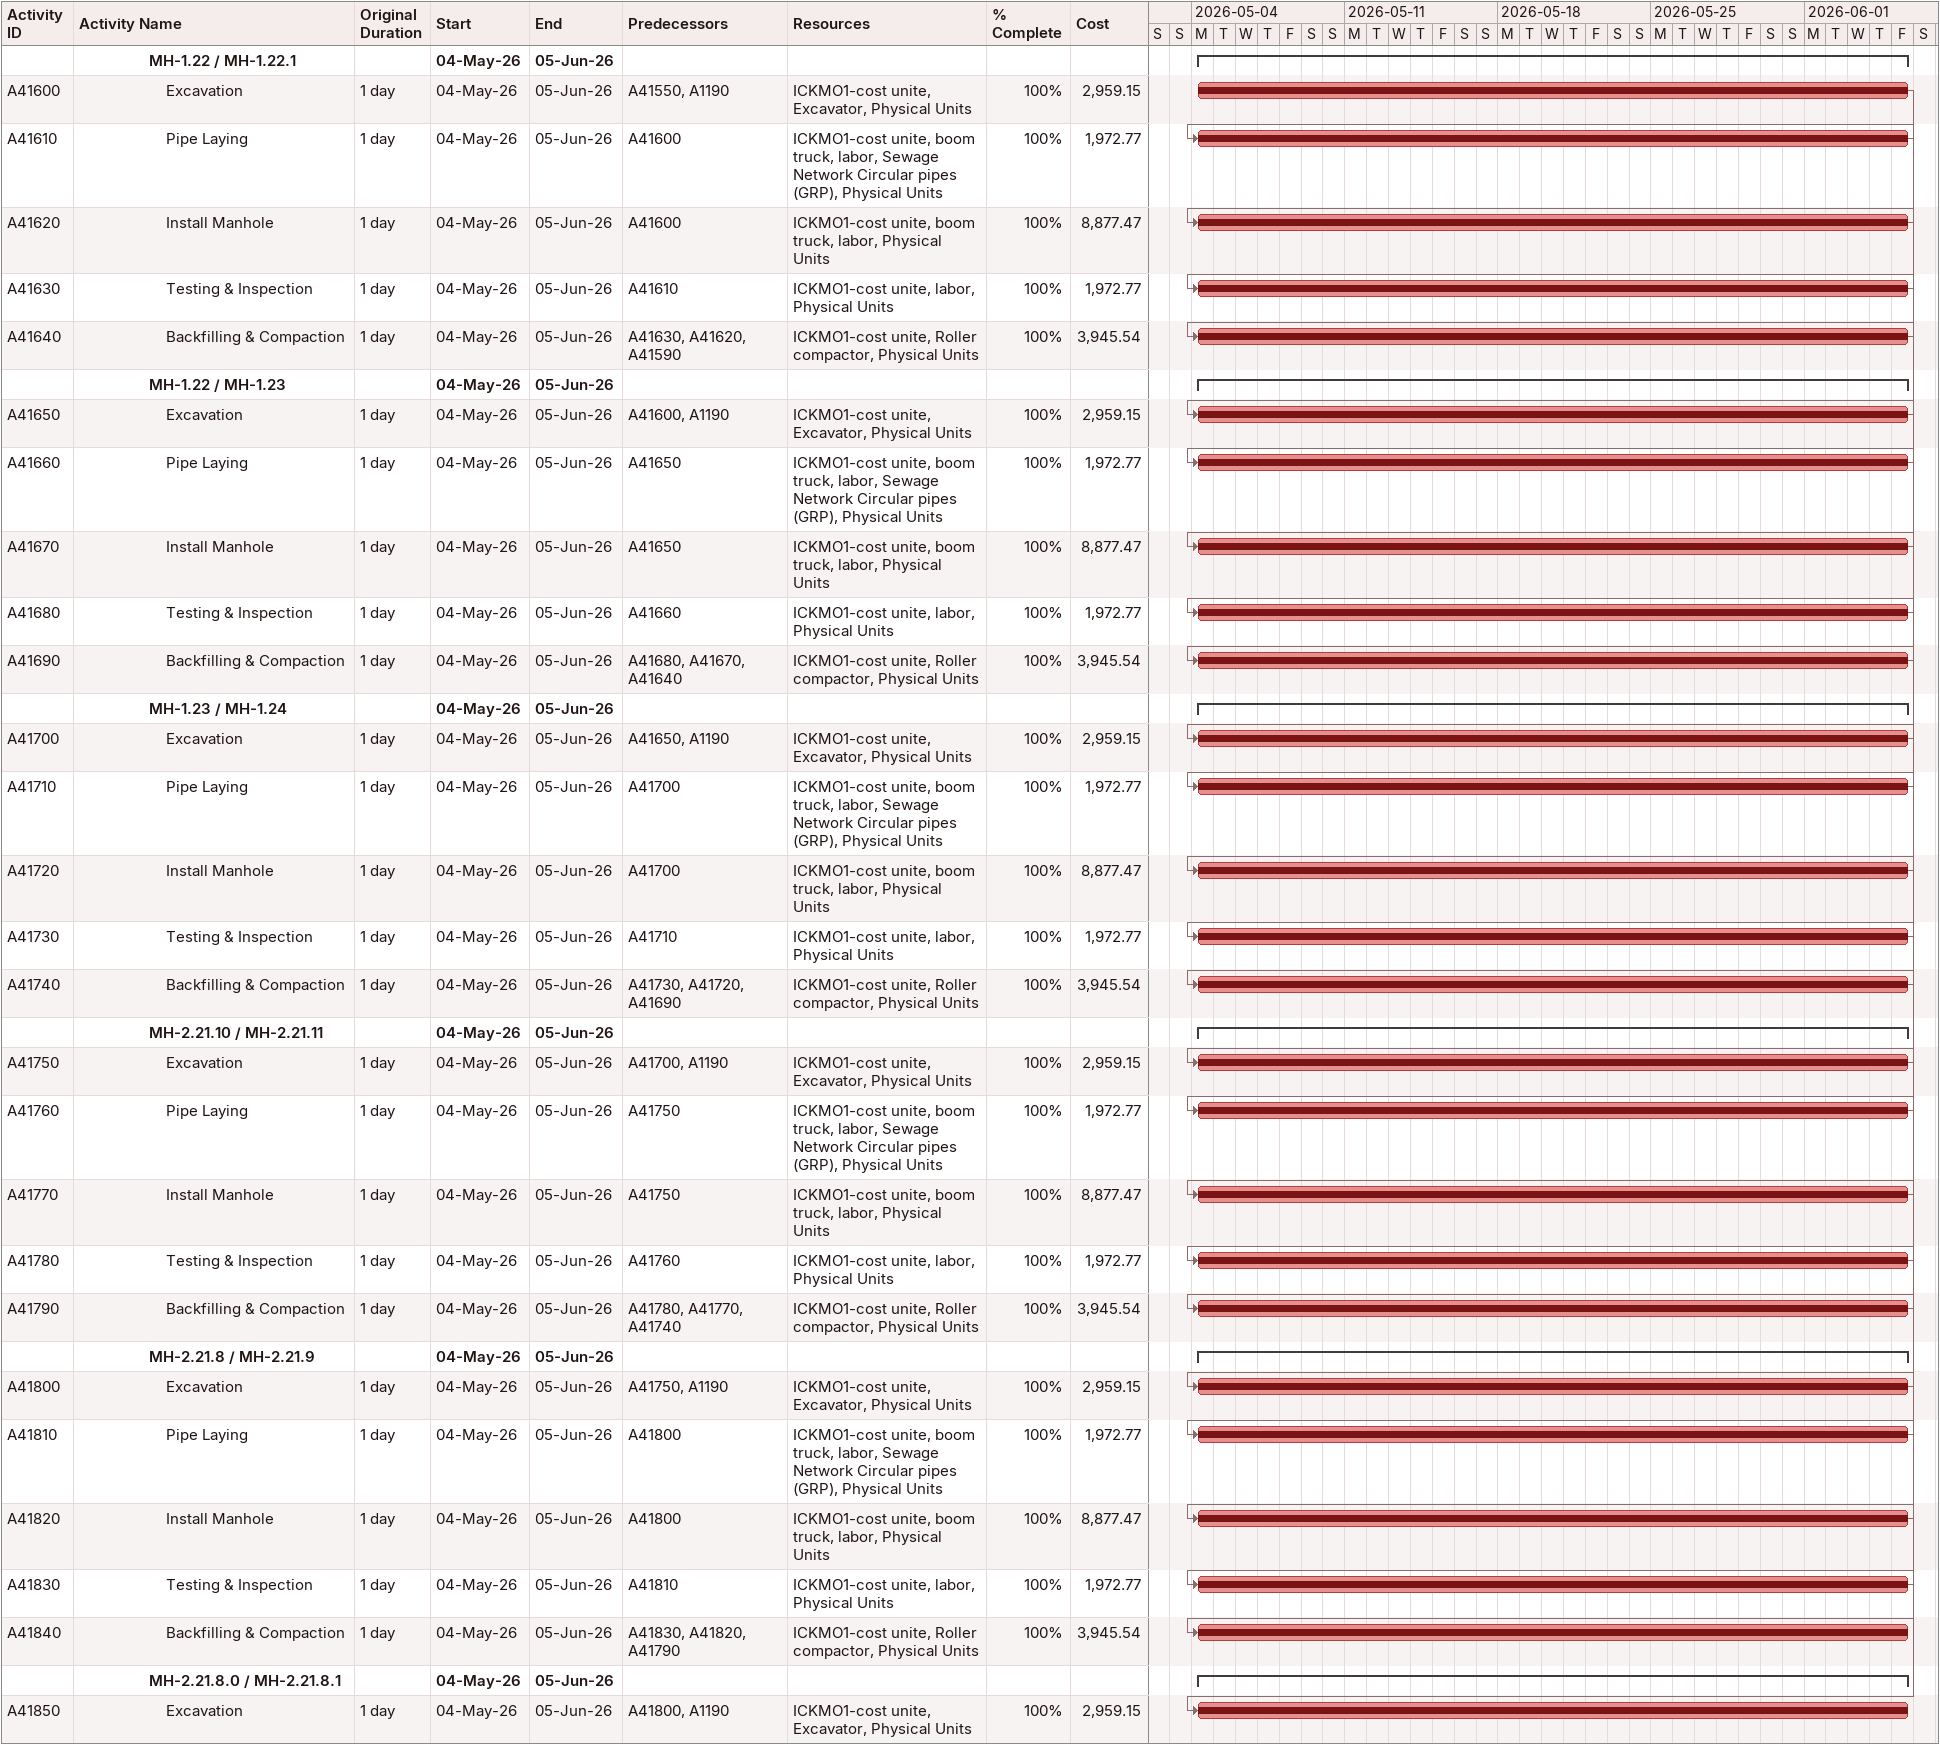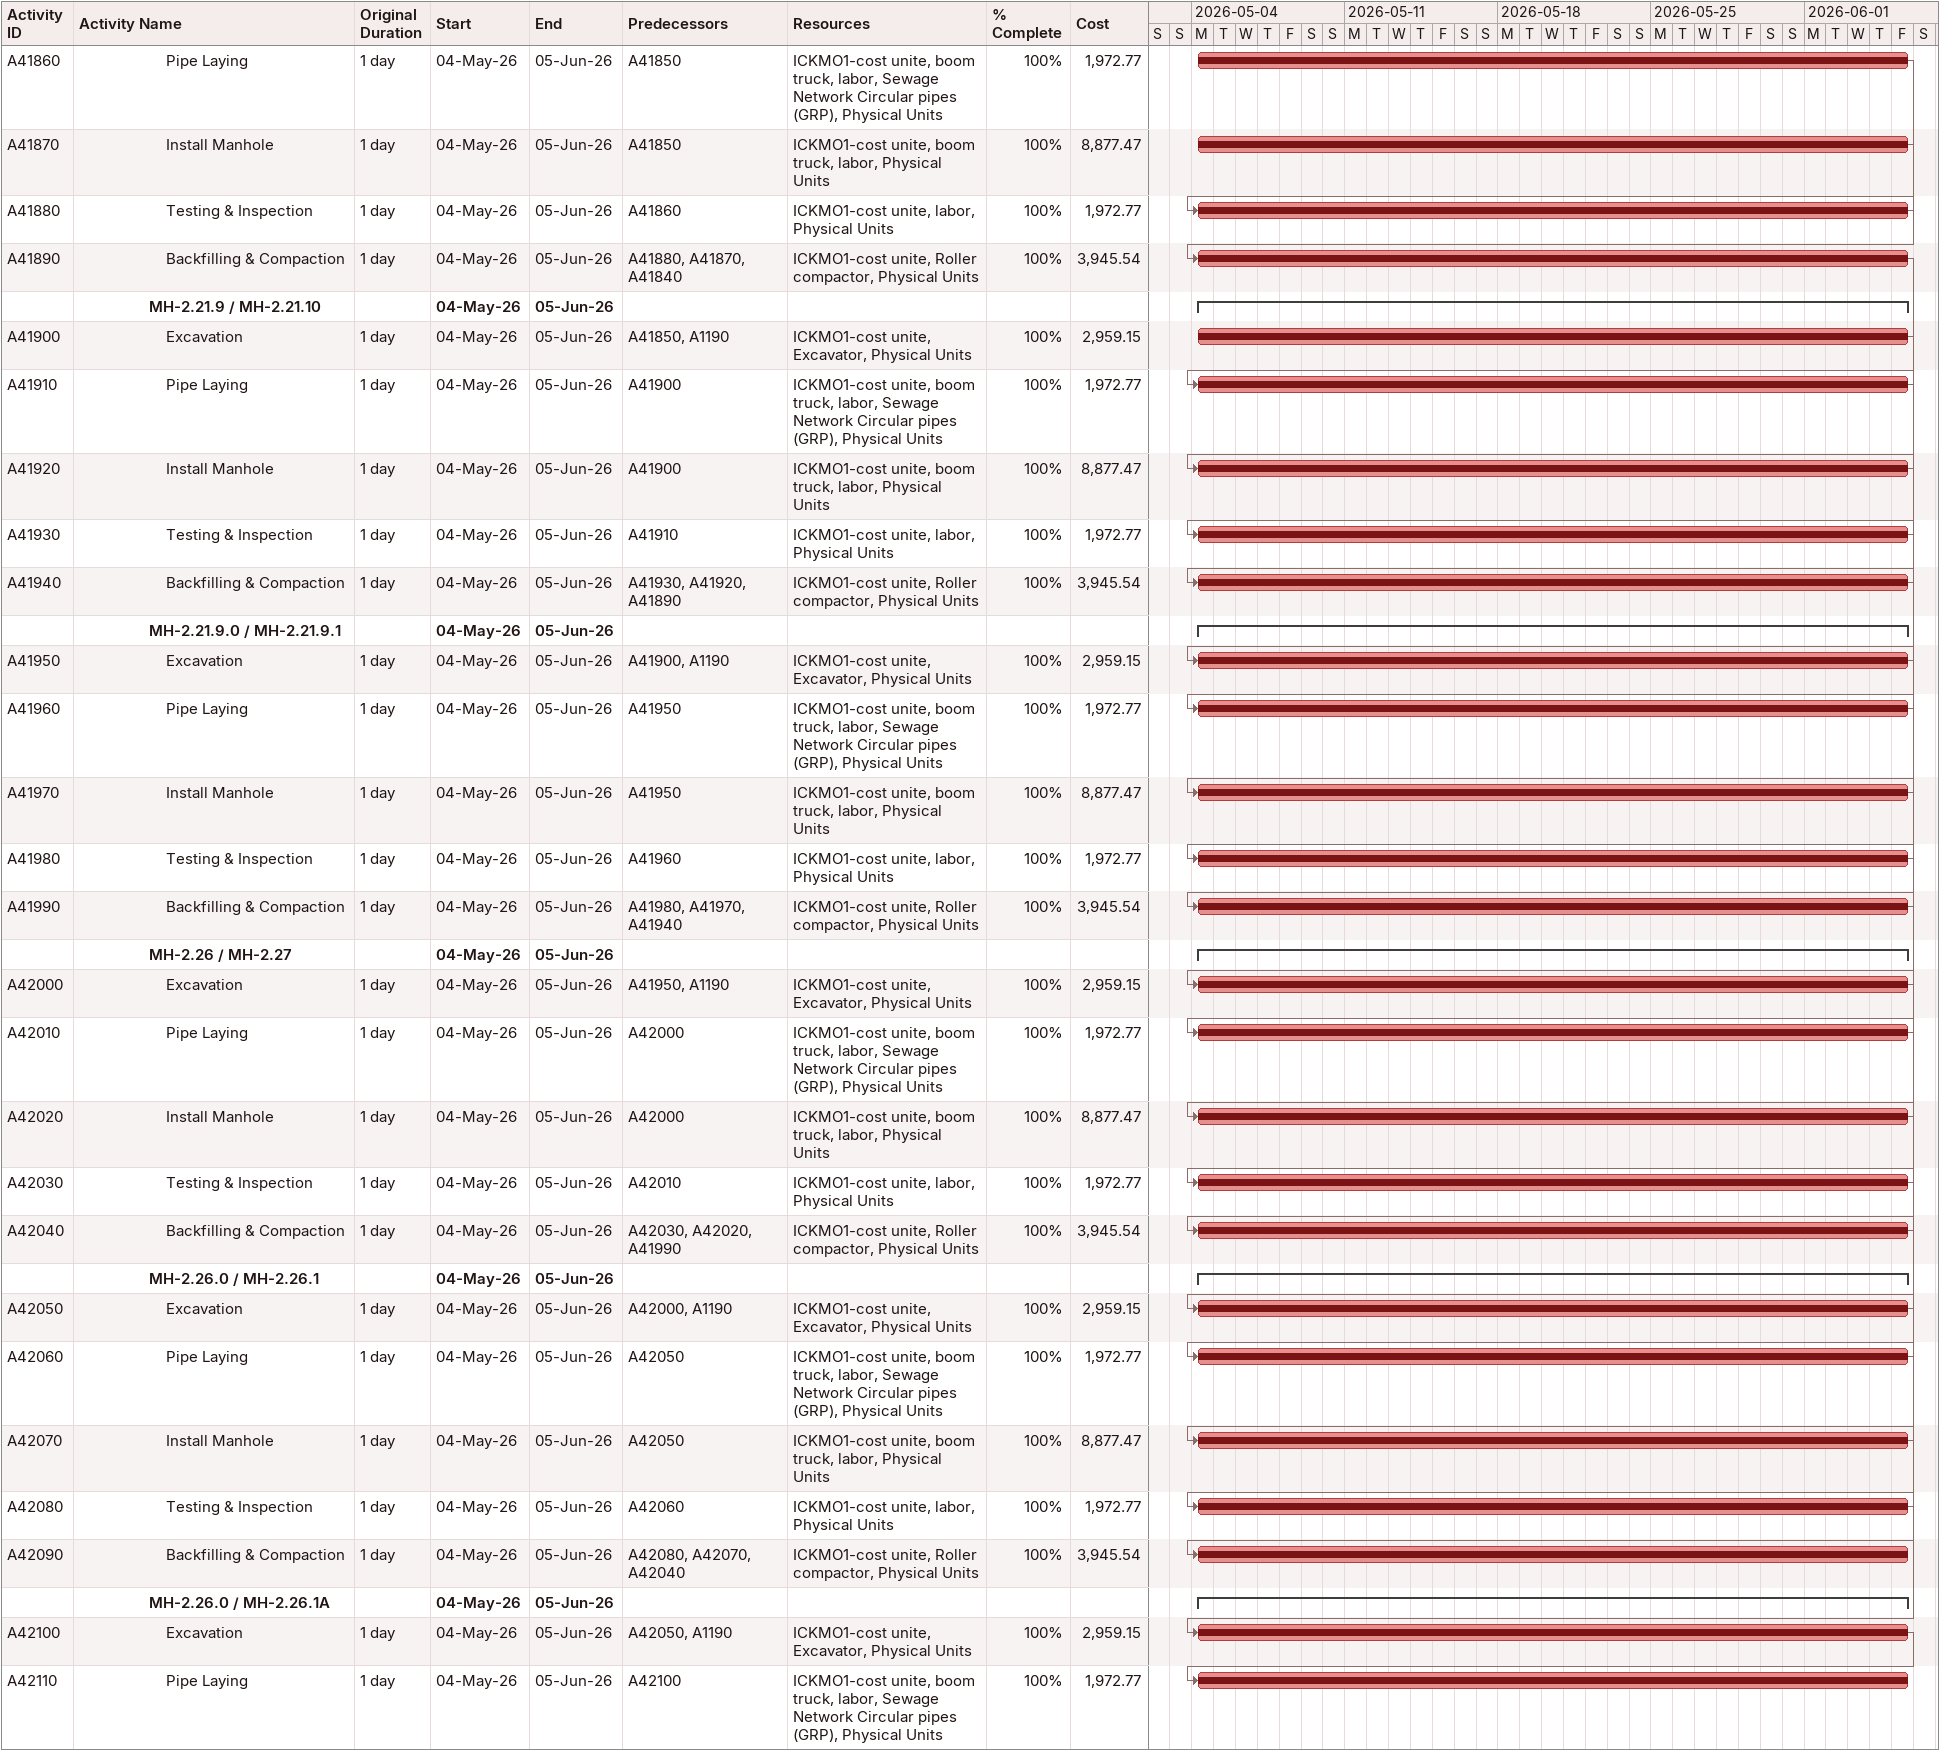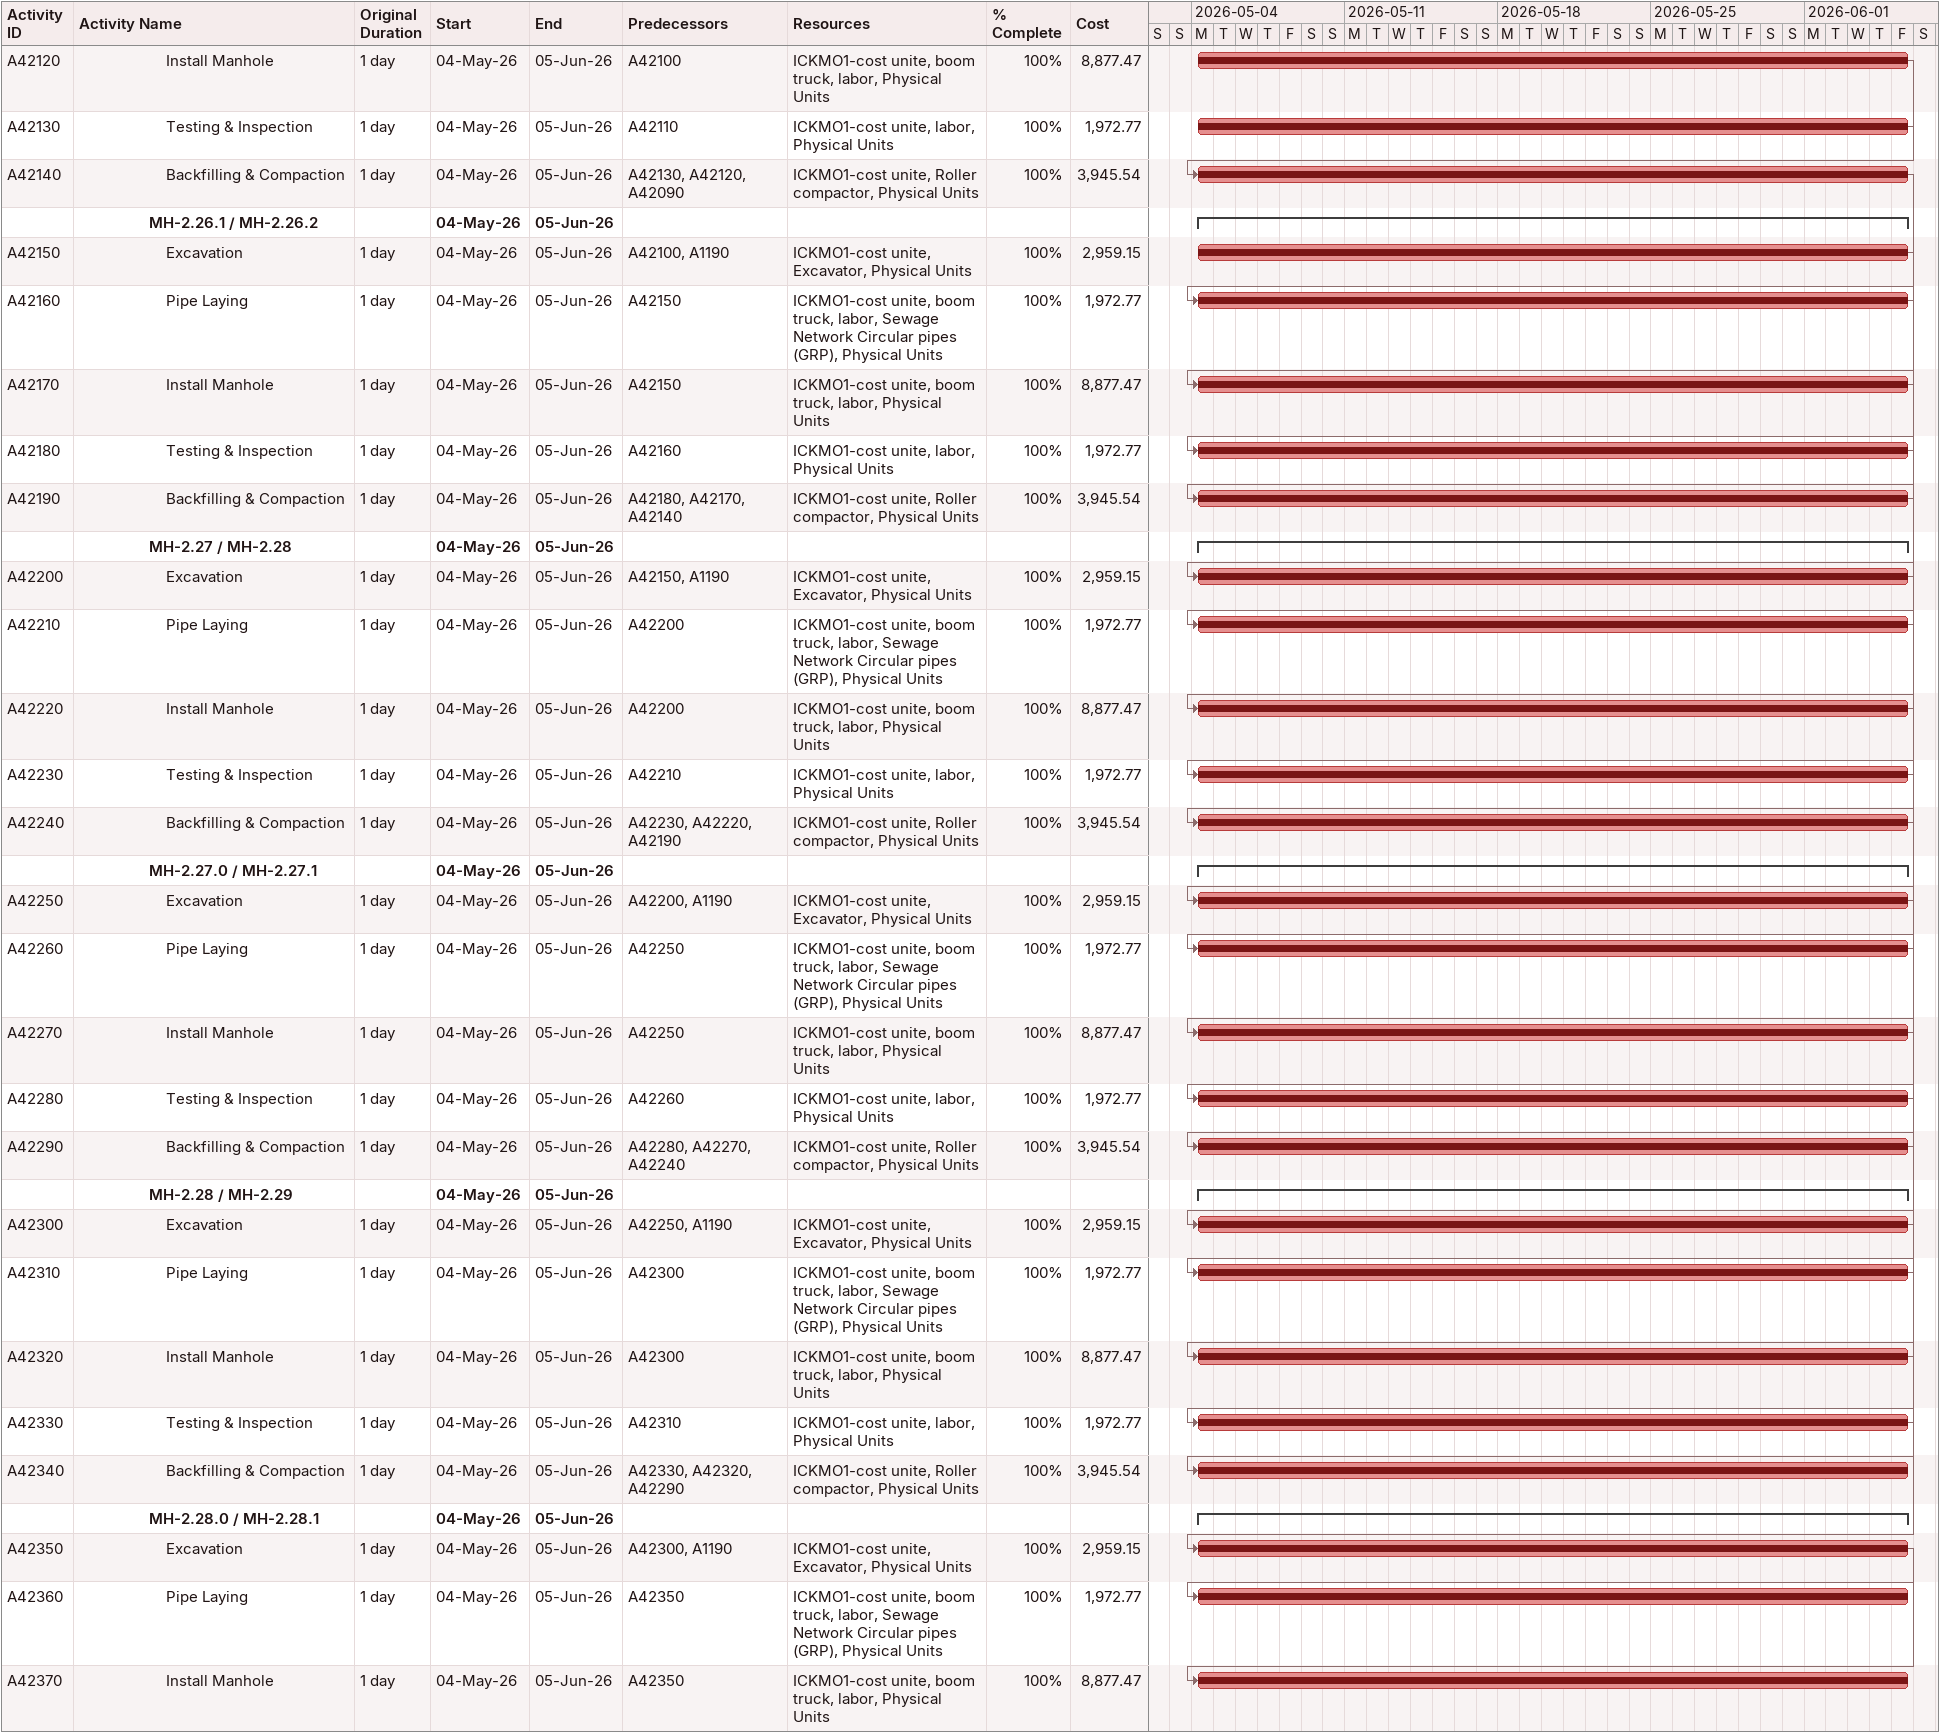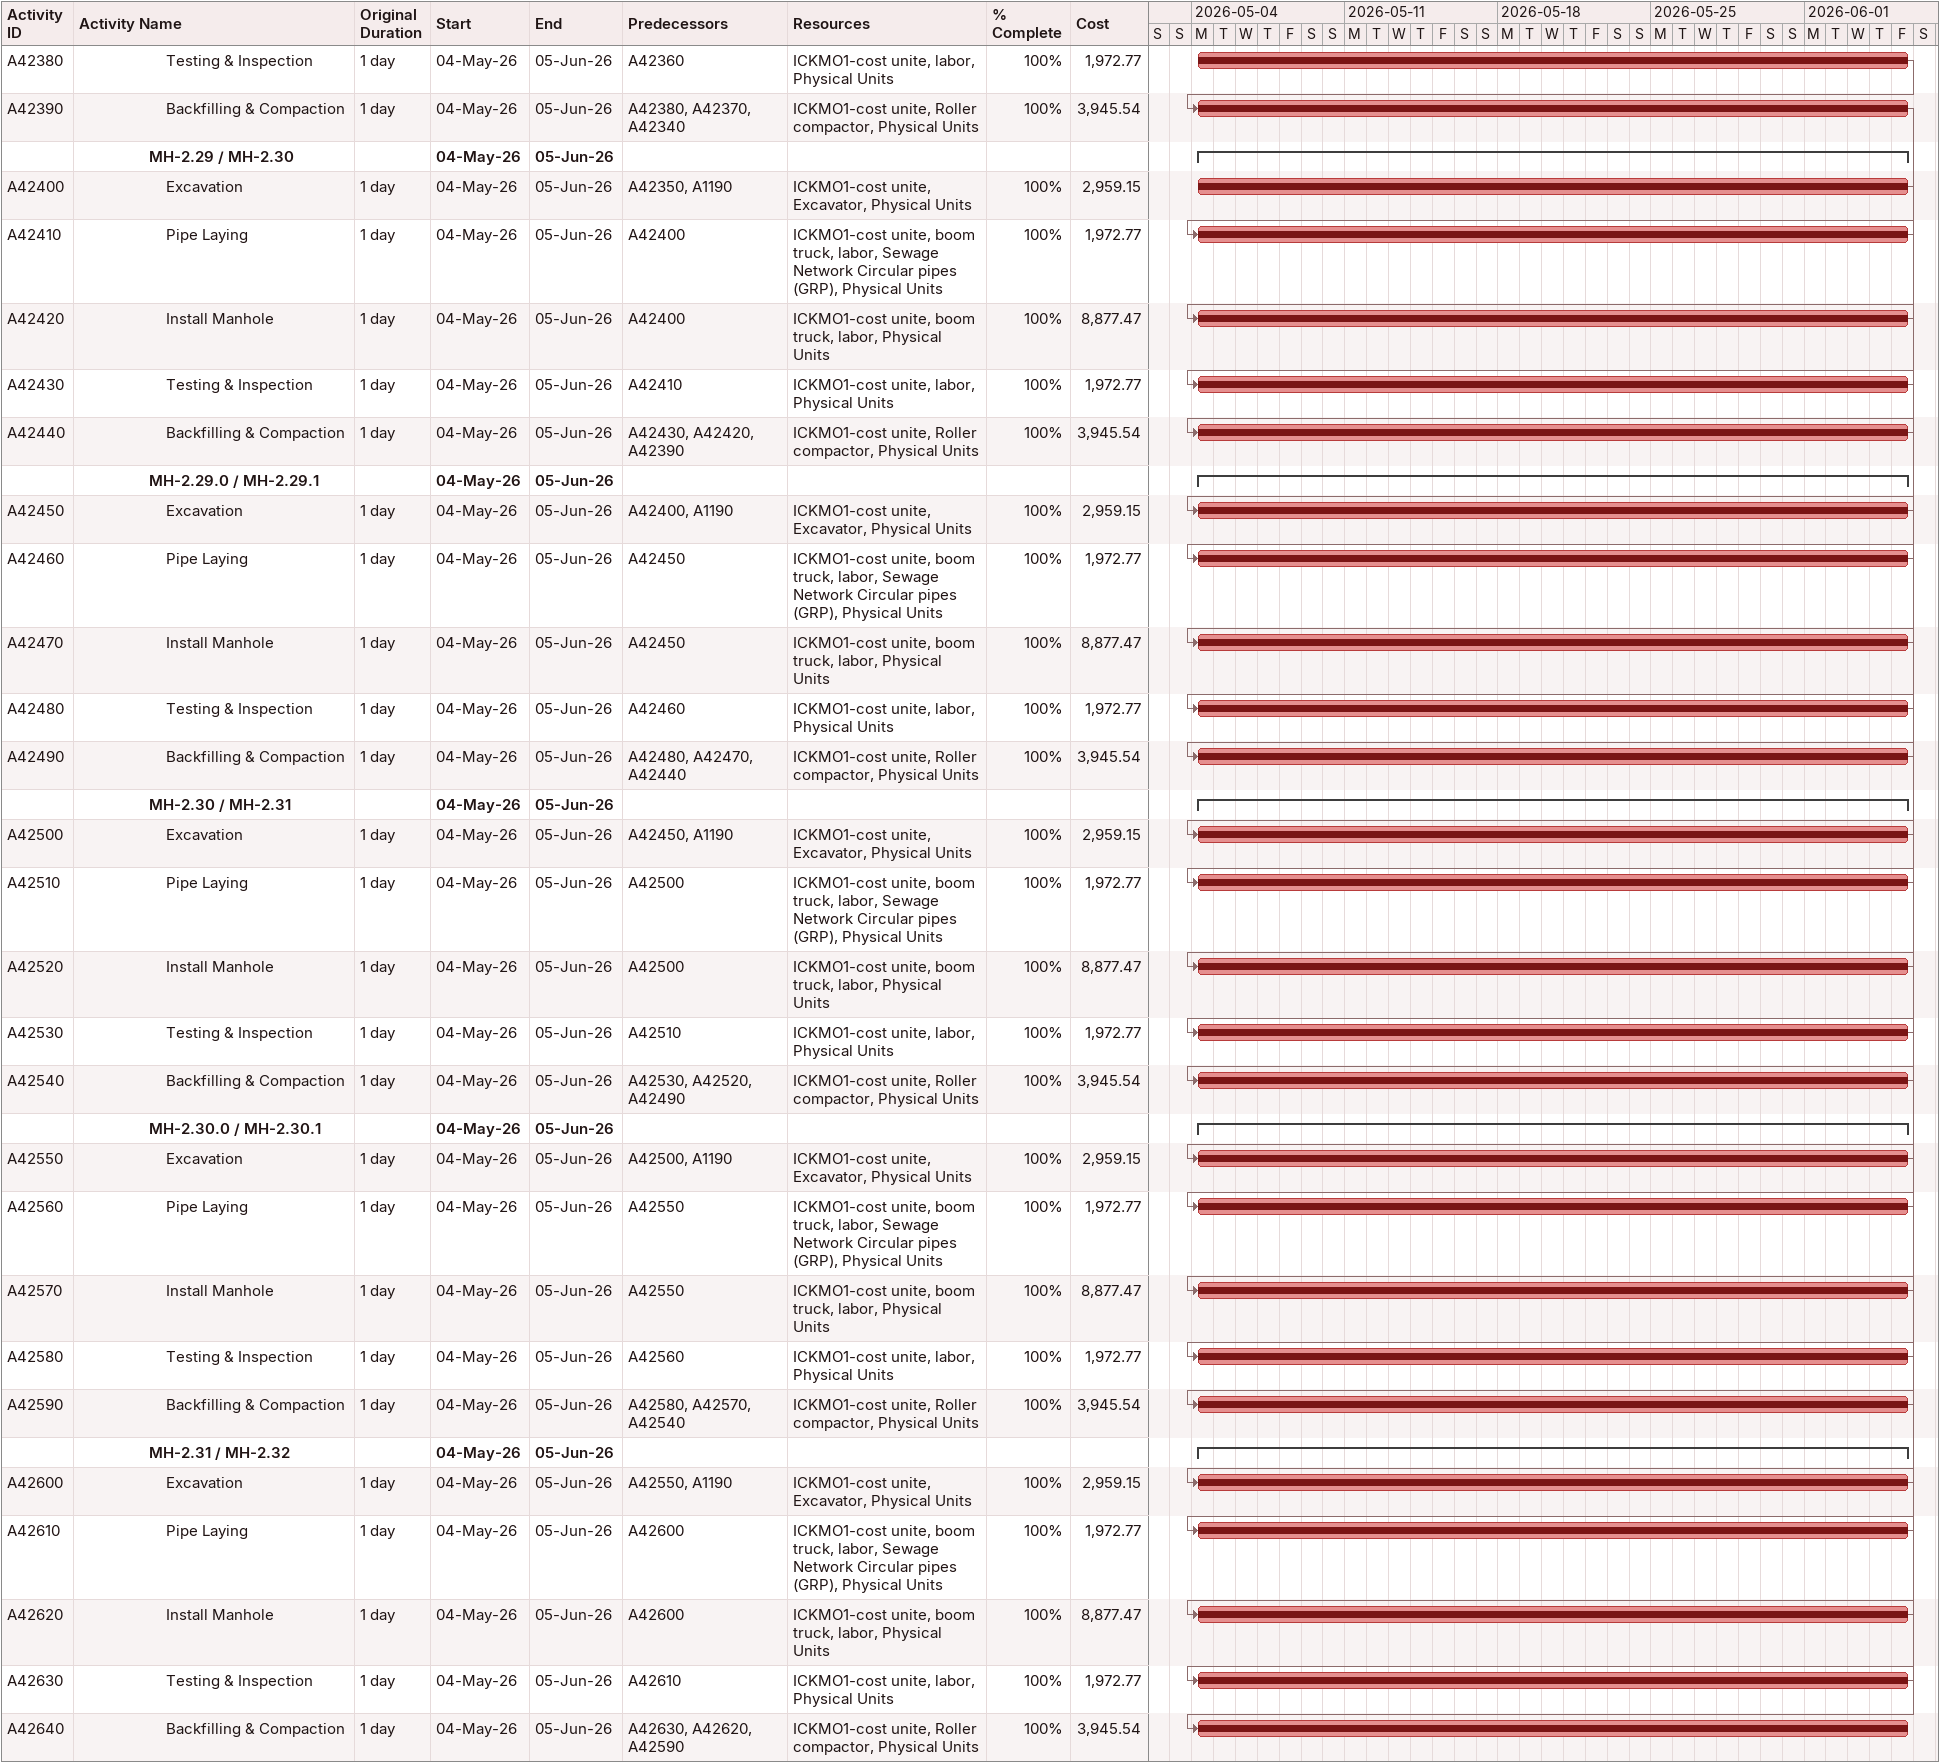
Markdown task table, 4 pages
| ID | Level | Task | Original duration | Start | Finish | Predecessors | Resources | % complete | Cost |
|---|---|---|---|---|---|---|---|---|---|
|  | 5 | **MH-1.22 / MH-1.22.1** |  | 2026-05-04 | 2026-06-05 |  |  |  |  |
| A41600 | 6 | Excavation | 1d | 2026-05-04 | 2026-06-05 | A41550, A1190 | ICKMO1-cost unite, Excavator, Physical Units | 100 | 2959.15 |
| A41610 | 6 | Pipe Laying | 1d | 2026-05-04 | 2026-06-05 | A41600 | ICKMO1-cost unite, boom truck, labor, Sewage Network Circular pipes (GRP), Physical Units | 100 | 1972.77 |
| A41620 | 6 | Install Manhole | 1d | 2026-05-04 | 2026-06-05 | A41600 | ICKMO1-cost unite, boom truck, labor, Physical Units | 100 | 8877.47 |
| A41630 | 6 | Testing & Inspection | 1d | 2026-05-04 | 2026-06-05 | A41610 | ICKMO1-cost unite, labor, Physical Units | 100 | 1972.77 |
| A41640 | 6 | Backfilling & Compaction | 1d | 2026-05-04 | 2026-06-05 | A41630, A41620, A41590 | ICKMO1-cost unite, Roller compactor, Physical Units | 100 | 3945.54 |
|  | 5 | **MH-1.22 / MH-1.23** |  | 2026-05-04 | 2026-06-05 |  |  |  |  |
| A41650 | 6 | Excavation | 1d | 2026-05-04 | 2026-06-05 | A41600, A1190 | ICKMO1-cost unite, Excavator, Physical Units | 100 | 2959.15 |
| A41660 | 6 | Pipe Laying | 1d | 2026-05-04 | 2026-06-05 | A41650 | ICKMO1-cost unite, boom truck, labor, Sewage Network Circular pipes (GRP), Physical Units | 100 | 1972.77 |
| A41670 | 6 | Install Manhole | 1d | 2026-05-04 | 2026-06-05 | A41650 | ICKMO1-cost unite, boom truck, labor, Physical Units | 100 | 8877.47 |
| A41680 | 6 | Testing & Inspection | 1d | 2026-05-04 | 2026-06-05 | A41660 | ICKMO1-cost unite, labor, Physical Units | 100 | 1972.77 |
| A41690 | 6 | Backfilling & Compaction | 1d | 2026-05-04 | 2026-06-05 | A41680, A41670, A41640 | ICKMO1-cost unite, Roller compactor, Physical Units | 100 | 3945.54 |
|  | 5 | **MH-1.23 / MH-1.24** |  | 2026-05-04 | 2026-06-05 |  |  |  |  |
| A41700 | 6 | Excavation | 1d | 2026-05-04 | 2026-06-05 | A41650, A1190 | ICKMO1-cost unite, Excavator, Physical Units | 100 | 2959.15 |
| A41710 | 6 | Pipe Laying | 1d | 2026-05-04 | 2026-06-05 | A41700 | ICKMO1-cost unite, boom truck, labor, Sewage Network Circular pipes (GRP), Physical Units | 100 | 1972.77 |
| A41720 | 6 | Install Manhole | 1d | 2026-05-04 | 2026-06-05 | A41700 | ICKMO1-cost unite, boom truck, labor, Physical Units | 100 | 8877.47 |
| A41730 | 6 | Testing & Inspection | 1d | 2026-05-04 | 2026-06-05 | A41710 | ICKMO1-cost unite, labor, Physical Units | 100 | 1972.77 |
| A41740 | 6 | Backfilling & Compaction | 1d | 2026-05-04 | 2026-06-05 | A41730, A41720, A41690 | ICKMO1-cost unite, Roller compactor, Physical Units | 100 | 3945.54 |
|  | 5 | **MH-2.21.10 / MH-2.21.11** |  | 2026-05-04 | 2026-06-05 |  |  |  |  |
| A41750 | 6 | Excavation | 1d | 2026-05-04 | 2026-06-05 | A41700, A1190 | ICKMO1-cost unite, Excavator, Physical Units | 100 | 2959.15 |
| A41760 | 6 | Pipe Laying | 1d | 2026-05-04 | 2026-06-05 | A41750 | ICKMO1-cost unite, boom truck, labor, Sewage Network Circular pipes (GRP), Physical Units | 100 | 1972.77 |
| A41770 | 6 | Install Manhole | 1d | 2026-05-04 | 2026-06-05 | A41750 | ICKMO1-cost unite, boom truck, labor, Physical Units | 100 | 8877.47 |
| A41780 | 6 | Testing & Inspection | 1d | 2026-05-04 | 2026-06-05 | A41760 | ICKMO1-cost unite, labor, Physical Units | 100 | 1972.77 |
| A41790 | 6 | Backfilling & Compaction | 1d | 2026-05-04 | 2026-06-05 | A41780, A41770, A41740 | ICKMO1-cost unite, Roller compactor, Physical Units | 100 | 3945.54 |
|  | 5 | **MH-2.21.8 / MH-2.21.9** |  | 2026-05-04 | 2026-06-05 |  |  |  |  |
| A41800 | 6 | Excavation | 1d | 2026-05-04 | 2026-06-05 | A41750, A1190 | ICKMO1-cost unite, Excavator, Physical Units | 100 | 2959.15 |
| A41810 | 6 | Pipe Laying | 1d | 2026-05-04 | 2026-06-05 | A41800 | ICKMO1-cost unite, boom truck, labor, Sewage Network Circular pipes (GRP), Physical Units | 100 | 1972.77 |
| A41820 | 6 | Install Manhole | 1d | 2026-05-04 | 2026-06-05 | A41800 | ICKMO1-cost unite, boom truck, labor, Physical Units | 100 | 8877.47 |
| A41830 | 6 | Testing & Inspection | 1d | 2026-05-04 | 2026-06-05 | A41810 | ICKMO1-cost unite, labor, Physical Units | 100 | 1972.77 |
| A41840 | 6 | Backfilling & Compaction | 1d | 2026-05-04 | 2026-06-05 | A41830, A41820, A41790 | ICKMO1-cost unite, Roller compactor, Physical Units | 100 | 3945.54 |
|  | 5 | **MH-2.21.8.0 / MH-2.21.8.1** |  | 2026-05-04 | 2026-06-05 |  |  |  |  |
| A41850 | 6 | Excavation | 1d | 2026-05-04 | 2026-06-05 | A41800, A1190 | ICKMO1-cost unite, Excavator, Physical Units | 100 | 2959.15 |
| A41860 | 6 | Pipe Laying | 1d | 2026-05-04 | 2026-06-05 | A41850 | ICKMO1-cost unite, boom truck, labor, Sewage Network Circular pipes (GRP), Physical Units | 100 | 1972.77 |
| A41870 | 6 | Install Manhole | 1d | 2026-05-04 | 2026-06-05 | A41850 | ICKMO1-cost unite, boom truck, labor, Physical Units | 100 | 8877.47 |
| A41880 | 6 | Testing & Inspection | 1d | 2026-05-04 | 2026-06-05 | A41860 | ICKMO1-cost unite, labor, Physical Units | 100 | 1972.77 |
| A41890 | 6 | Backfilling & Compaction | 1d | 2026-05-04 | 2026-06-05 | A41880, A41870, A41840 | ICKMO1-cost unite, Roller compactor, Physical Units | 100 | 3945.54 |
|  | 5 | **MH-2.21.9 / MH-2.21.10** |  | 2026-05-04 | 2026-06-05 |  |  |  |  |
| A41900 | 6 | Excavation | 1d | 2026-05-04 | 2026-06-05 | A41850, A1190 | ICKMO1-cost unite, Excavator, Physical Units | 100 | 2959.15 |
| A41910 | 6 | Pipe Laying | 1d | 2026-05-04 | 2026-06-05 | A41900 | ICKMO1-cost unite, boom truck, labor, Sewage Network Circular pipes (GRP), Physical Units | 100 | 1972.77 |
| A41920 | 6 | Install Manhole | 1d | 2026-05-04 | 2026-06-05 | A41900 | ICKMO1-cost unite, boom truck, labor, Physical Units | 100 | 8877.47 |
| A41930 | 6 | Testing & Inspection | 1d | 2026-05-04 | 2026-06-05 | A41910 | ICKMO1-cost unite, labor, Physical Units | 100 | 1972.77 |
| A41940 | 6 | Backfilling & Compaction | 1d | 2026-05-04 | 2026-06-05 | A41930, A41920, A41890 | ICKMO1-cost unite, Roller compactor, Physical Units | 100 | 3945.54 |
|  | 5 | **MH-2.21.9.0 / MH-2.21.9.1** |  | 2026-05-04 | 2026-06-05 |  |  |  |  |
| A41950 | 6 | Excavation | 1d | 2026-05-04 | 2026-06-05 | A41900, A1190 | ICKMO1-cost unite, Excavator, Physical Units | 100 | 2959.15 |
| A41960 | 6 | Pipe Laying | 1d | 2026-05-04 | 2026-06-05 | A41950 | ICKMO1-cost unite, boom truck, labor, Sewage Network Circular pipes (GRP), Physical Units | 100 | 1972.77 |
| A41970 | 6 | Install Manhole | 1d | 2026-05-04 | 2026-06-05 | A41950 | ICKMO1-cost unite, boom truck, labor, Physical Units | 100 | 8877.47 |
| A41980 | 6 | Testing & Inspection | 1d | 2026-05-04 | 2026-06-05 | A41960 | ICKMO1-cost unite, labor, Physical Units | 100 | 1972.77 |
| A41990 | 6 | Backfilling & Compaction | 1d | 2026-05-04 | 2026-06-05 | A41980, A41970, A41940 | ICKMO1-cost unite, Roller compactor, Physical Units | 100 | 3945.54 |
|  | 5 | **MH-2.26 / MH-2.27** |  | 2026-05-04 | 2026-06-05 |  |  |  |  |
| A42000 | 6 | Excavation | 1d | 2026-05-04 | 2026-06-05 | A41950, A1190 | ICKMO1-cost unite, Excavator, Physical Units | 100 | 2959.15 |
| A42010 | 6 | Pipe Laying | 1d | 2026-05-04 | 2026-06-05 | A42000 | ICKMO1-cost unite, boom truck, labor, Sewage Network Circular pipes (GRP), Physical Units | 100 | 1972.77 |
| A42020 | 6 | Install Manhole | 1d | 2026-05-04 | 2026-06-05 | A42000 | ICKMO1-cost unite, boom truck, labor, Physical Units | 100 | 8877.47 |
| A42030 | 6 | Testing & Inspection | 1d | 2026-05-04 | 2026-06-05 | A42010 | ICKMO1-cost unite, labor, Physical Units | 100 | 1972.77 |
| A42040 | 6 | Backfilling & Compaction | 1d | 2026-05-04 | 2026-06-05 | A42030, A42020, A41990 | ICKMO1-cost unite, Roller compactor, Physical Units | 100 | 3945.54 |
|  | 5 | **MH-2.26.0 / MH-2.26.1** |  | 2026-05-04 | 2026-06-05 |  |  |  |  |
| A42050 | 6 | Excavation | 1d | 2026-05-04 | 2026-06-05 | A42000, A1190 | ICKMO1-cost unite, Excavator, Physical Units | 100 | 2959.15 |
| A42060 | 6 | Pipe Laying | 1d | 2026-05-04 | 2026-06-05 | A42050 | ICKMO1-cost unite, boom truck, labor, Sewage Network Circular pipes (GRP), Physical Units | 100 | 1972.77 |
| A42070 | 6 | Install Manhole | 1d | 2026-05-04 | 2026-06-05 | A42050 | ICKMO1-cost unite, boom truck, labor, Physical Units | 100 | 8877.47 |
| A42080 | 6 | Testing & Inspection | 1d | 2026-05-04 | 2026-06-05 | A42060 | ICKMO1-cost unite, labor, Physical Units | 100 | 1972.77 |
| A42090 | 6 | Backfilling & Compaction | 1d | 2026-05-04 | 2026-06-05 | A42080, A42070, A42040 | ICKMO1-cost unite, Roller compactor, Physical Units | 100 | 3945.54 |
|  | 5 | **MH-2.26.0 / MH-2.26.1A** |  | 2026-05-04 | 2026-06-05 |  |  |  |  |
| A42100 | 6 | Excavation | 1d | 2026-05-04 | 2026-06-05 | A42050, A1190 | ICKMO1-cost unite, Excavator, Physical Units | 100 | 2959.15 |
| A42110 | 6 | Pipe Laying | 1d | 2026-05-04 | 2026-06-05 | A42100 | ICKMO1-cost unite, boom truck, labor, Sewage Network Circular pipes (GRP), Physical Units | 100 | 1972.77 |
| A42120 | 6 | Install Manhole | 1d | 2026-05-04 | 2026-06-05 | A42100 | ICKMO1-cost unite, boom truck, labor, Physical Units | 100 | 8877.47 |
| A42130 | 6 | Testing & Inspection | 1d | 2026-05-04 | 2026-06-05 | A42110 | ICKMO1-cost unite, labor, Physical Units | 100 | 1972.77 |
| A42140 | 6 | Backfilling & Compaction | 1d | 2026-05-04 | 2026-06-05 | A42130, A42120, A42090 | ICKMO1-cost unite, Roller compactor, Physical Units | 100 | 3945.54 |
|  | 5 | **MH-2.26.1 / MH-2.26.2** |  | 2026-05-04 | 2026-06-05 |  |  |  |  |
| A42150 | 6 | Excavation | 1d | 2026-05-04 | 2026-06-05 | A42100, A1190 | ICKMO1-cost unite, Excavator, Physical Units | 100 | 2959.15 |
| A42160 | 6 | Pipe Laying | 1d | 2026-05-04 | 2026-06-05 | A42150 | ICKMO1-cost unite, boom truck, labor, Sewage Network Circular pipes (GRP), Physical Units | 100 | 1972.77 |
| A42170 | 6 | Install Manhole | 1d | 2026-05-04 | 2026-06-05 | A42150 | ICKMO1-cost unite, boom truck, labor, Physical Units | 100 | 8877.47 |
| A42180 | 6 | Testing & Inspection | 1d | 2026-05-04 | 2026-06-05 | A42160 | ICKMO1-cost unite, labor, Physical Units | 100 | 1972.77 |
| A42190 | 6 | Backfilling & Compaction | 1d | 2026-05-04 | 2026-06-05 | A42180, A42170, A42140 | ICKMO1-cost unite, Roller compactor, Physical Units | 100 | 3945.54 |
|  | 5 | **MH-2.27 / MH-2.28** |  | 2026-05-04 | 2026-06-05 |  |  |  |  |
| A42200 | 6 | Excavation | 1d | 2026-05-04 | 2026-06-05 | A42150, A1190 | ICKMO1-cost unite, Excavator, Physical Units | 100 | 2959.15 |
| A42210 | 6 | Pipe Laying | 1d | 2026-05-04 | 2026-06-05 | A42200 | ICKMO1-cost unite, boom truck, labor, Sewage Network Circular pipes (GRP), Physical Units | 100 | 1972.77 |
| A42220 | 6 | Install Manhole | 1d | 2026-05-04 | 2026-06-05 | A42200 | ICKMO1-cost unite, boom truck, labor, Physical Units | 100 | 8877.47 |
| A42230 | 6 | Testing & Inspection | 1d | 2026-05-04 | 2026-06-05 | A42210 | ICKMO1-cost unite, labor, Physical Units | 100 | 1972.77 |
| A42240 | 6 | Backfilling & Compaction | 1d | 2026-05-04 | 2026-06-05 | A42230, A42220, A42190 | ICKMO1-cost unite, Roller compactor, Physical Units | 100 | 3945.54 |
|  | 5 | **MH-2.27.0 / MH-2.27.1** |  | 2026-05-04 | 2026-06-05 |  |  |  |  |
| A42250 | 6 | Excavation | 1d | 2026-05-04 | 2026-06-05 | A42200, A1190 | ICKMO1-cost unite, Excavator, Physical Units | 100 | 2959.15 |
| A42260 | 6 | Pipe Laying | 1d | 2026-05-04 | 2026-06-05 | A42250 | ICKMO1-cost unite, boom truck, labor, Sewage Network Circular pipes (GRP), Physical Units | 100 | 1972.77 |
| A42270 | 6 | Install Manhole | 1d | 2026-05-04 | 2026-06-05 | A42250 | ICKMO1-cost unite, boom truck, labor, Physical Units | 100 | 8877.47 |
| A42280 | 6 | Testing & Inspection | 1d | 2026-05-04 | 2026-06-05 | A42260 | ICKMO1-cost unite, labor, Physical Units | 100 | 1972.77 |
| A42290 | 6 | Backfilling & Compaction | 1d | 2026-05-04 | 2026-06-05 | A42280, A42270, A42240 | ICKMO1-cost unite, Roller compactor, Physical Units | 100 | 3945.54 |
|  | 5 | **MH-2.28 / MH-2.29** |  | 2026-05-04 | 2026-06-05 |  |  |  |  |
| A42300 | 6 | Excavation | 1d | 2026-05-04 | 2026-06-05 | A42250, A1190 | ICKMO1-cost unite, Excavator, Physical Units | 100 | 2959.15 |
| A42310 | 6 | Pipe Laying | 1d | 2026-05-04 | 2026-06-05 | A42300 | ICKMO1-cost unite, boom truck, labor, Sewage Network Circular pipes (GRP), Physical Units | 100 | 1972.77 |
| A42320 | 6 | Install Manhole | 1d | 2026-05-04 | 2026-06-05 | A42300 | ICKMO1-cost unite, boom truck, labor, Physical Units | 100 | 8877.47 |
| A42330 | 6 | Testing & Inspection | 1d | 2026-05-04 | 2026-06-05 | A42310 | ICKMO1-cost unite, labor, Physical Units | 100 | 1972.77 |
| A42340 | 6 | Backfilling & Compaction | 1d | 2026-05-04 | 2026-06-05 | A42330, A42320, A42290 | ICKMO1-cost unite, Roller compactor, Physical Units | 100 | 3945.54 |
|  | 5 | **MH-2.28.0 / MH-2.28.1** |  | 2026-05-04 | 2026-06-05 |  |  |  |  |
| A42350 | 6 | Excavation | 1d | 2026-05-04 | 2026-06-05 | A42300, A1190 | ICKMO1-cost unite, Excavator, Physical Units | 100 | 2959.15 |
| A42360 | 6 | Pipe Laying | 1d | 2026-05-04 | 2026-06-05 | A42350 | ICKMO1-cost unite, boom truck, labor, Sewage Network Circular pipes (GRP), Physical Units | 100 | 1972.77 |
| A42370 | 6 | Install Manhole | 1d | 2026-05-04 | 2026-06-05 | A42350 | ICKMO1-cost unite, boom truck, labor, Physical Units | 100 | 8877.47 |
| A42380 | 6 | Testing & Inspection | 1d | 2026-05-04 | 2026-06-05 | A42360 | ICKMO1-cost unite, labor, Physical Units | 100 | 1972.77 |
| A42390 | 6 | Backfilling & Compaction | 1d | 2026-05-04 | 2026-06-05 | A42380, A42370, A42340 | ICKMO1-cost unite, Roller compactor, Physical Units | 100 | 3945.54 |
|  | 5 | **MH-2.29 / MH-2.30** |  | 2026-05-04 | 2026-06-05 |  |  |  |  |
| A42400 | 6 | Excavation | 1d | 2026-05-04 | 2026-06-05 | A42350, A1190 | ICKMO1-cost unite, Excavator, Physical Units | 100 | 2959.15 |
| A42410 | 6 | Pipe Laying | 1d | 2026-05-04 | 2026-06-05 | A42400 | ICKMO1-cost unite, boom truck, labor, Sewage Network Circular pipes (GRP), Physical Units | 100 | 1972.77 |
| A42420 | 6 | Install Manhole | 1d | 2026-05-04 | 2026-06-05 | A42400 | ICKMO1-cost unite, boom truck, labor, Physical Units | 100 | 8877.47 |
| A42430 | 6 | Testing & Inspection | 1d | 2026-05-04 | 2026-06-05 | A42410 | ICKMO1-cost unite, labor, Physical Units | 100 | 1972.77 |
| A42440 | 6 | Backfilling & Compaction | 1d | 2026-05-04 | 2026-06-05 | A42430, A42420, A42390 | ICKMO1-cost unite, Roller compactor, Physical Units | 100 | 3945.54 |
|  | 5 | **MH-2.29.0 / MH-2.29.1** |  | 2026-05-04 | 2026-06-05 |  |  |  |  |
| A42450 | 6 | Excavation | 1d | 2026-05-04 | 2026-06-05 | A42400, A1190 | ICKMO1-cost unite, Excavator, Physical Units | 100 | 2959.15 |
| A42460 | 6 | Pipe Laying | 1d | 2026-05-04 | 2026-06-05 | A42450 | ICKMO1-cost unite, boom truck, labor, Sewage Network Circular pipes (GRP), Physical Units | 100 | 1972.77 |
| A42470 | 6 | Install Manhole | 1d | 2026-05-04 | 2026-06-05 | A42450 | ICKMO1-cost unite, boom truck, labor, Physical Units | 100 | 8877.47 |
| A42480 | 6 | Testing & Inspection | 1d | 2026-05-04 | 2026-06-05 | A42460 | ICKMO1-cost unite, labor, Physical Units | 100 | 1972.77 |
| A42490 | 6 | Backfilling & Compaction | 1d | 2026-05-04 | 2026-06-05 | A42480, A42470, A42440 | ICKMO1-cost unite, Roller compactor, Physical Units | 100 | 3945.54 |
|  | 5 | **MH-2.30 / MH-2.31** |  | 2026-05-04 | 2026-06-05 |  |  |  |  |
| A42500 | 6 | Excavation | 1d | 2026-05-04 | 2026-06-05 | A42450, A1190 | ICKMO1-cost unite, Excavator, Physical Units | 100 | 2959.15 |
| A42510 | 6 | Pipe Laying | 1d | 2026-05-04 | 2026-06-05 | A42500 | ICKMO1-cost unite, boom truck, labor, Sewage Network Circular pipes (GRP), Physical Units | 100 | 1972.77 |
| A42520 | 6 | Install Manhole | 1d | 2026-05-04 | 2026-06-05 | A42500 | ICKMO1-cost unite, boom truck, labor, Physical Units | 100 | 8877.47 |
| A42530 | 6 | Testing & Inspection | 1d | 2026-05-04 | 2026-06-05 | A42510 | ICKMO1-cost unite, labor, Physical Units | 100 | 1972.77 |
| A42540 | 6 | Backfilling & Compaction | 1d | 2026-05-04 | 2026-06-05 | A42530, A42520, A42490 | ICKMO1-cost unite, Roller compactor, Physical Units | 100 | 3945.54 |
|  | 5 | **MH-2.30.0 / MH-2.30.1** |  | 2026-05-04 | 2026-06-05 |  |  |  |  |
| A42550 | 6 | Excavation | 1d | 2026-05-04 | 2026-06-05 | A42500, A1190 | ICKMO1-cost unite, Excavator, Physical Units | 100 | 2959.15 |
| A42560 | 6 | Pipe Laying | 1d | 2026-05-04 | 2026-06-05 | A42550 | ICKMO1-cost unite, boom truck, labor, Sewage Network Circular pipes (GRP), Physical Units | 100 | 1972.77 |
| A42570 | 6 | Install Manhole | 1d | 2026-05-04 | 2026-06-05 | A42550 | ICKMO1-cost unite, boom truck, labor, Physical Units | 100 | 8877.47 |
| A42580 | 6 | Testing & Inspection | 1d | 2026-05-04 | 2026-06-05 | A42560 | ICKMO1-cost unite, labor, Physical Units | 100 | 1972.77 |
| A42590 | 6 | Backfilling & Compaction | 1d | 2026-05-04 | 2026-06-05 | A42580, A42570, A42540 | ICKMO1-cost unite, Roller compactor, Physical Units | 100 | 3945.54 |
|  | 5 | **MH-2.31 / MH-2.32** |  | 2026-05-04 | 2026-06-05 |  |  |  |  |
| A42600 | 6 | Excavation | 1d | 2026-05-04 | 2026-06-05 | A42550, A1190 | ICKMO1-cost unite, Excavator, Physical Units | 100 | 2959.15 |
| A42610 | 6 | Pipe Laying | 1d | 2026-05-04 | 2026-06-05 | A42600 | ICKMO1-cost unite, boom truck, labor, Sewage Network Circular pipes (GRP), Physical Units | 100 | 1972.77 |
| A42620 | 6 | Install Manhole | 1d | 2026-05-04 | 2026-06-05 | A42600 | ICKMO1-cost unite, boom truck, labor, Physical Units | 100 | 8877.47 |
| A42630 | 6 | Testing & Inspection | 1d | 2026-05-04 | 2026-06-05 | A42610 | ICKMO1-cost unite, labor, Physical Units | 100 | 1972.77 |
| A42640 | 6 | Backfilling & Compaction | 1d | 2026-05-04 | 2026-06-05 | A42630, A42620, A42590 | ICKMO1-cost unite, Roller compactor, Physical Units | 100 | 3945.54 |
